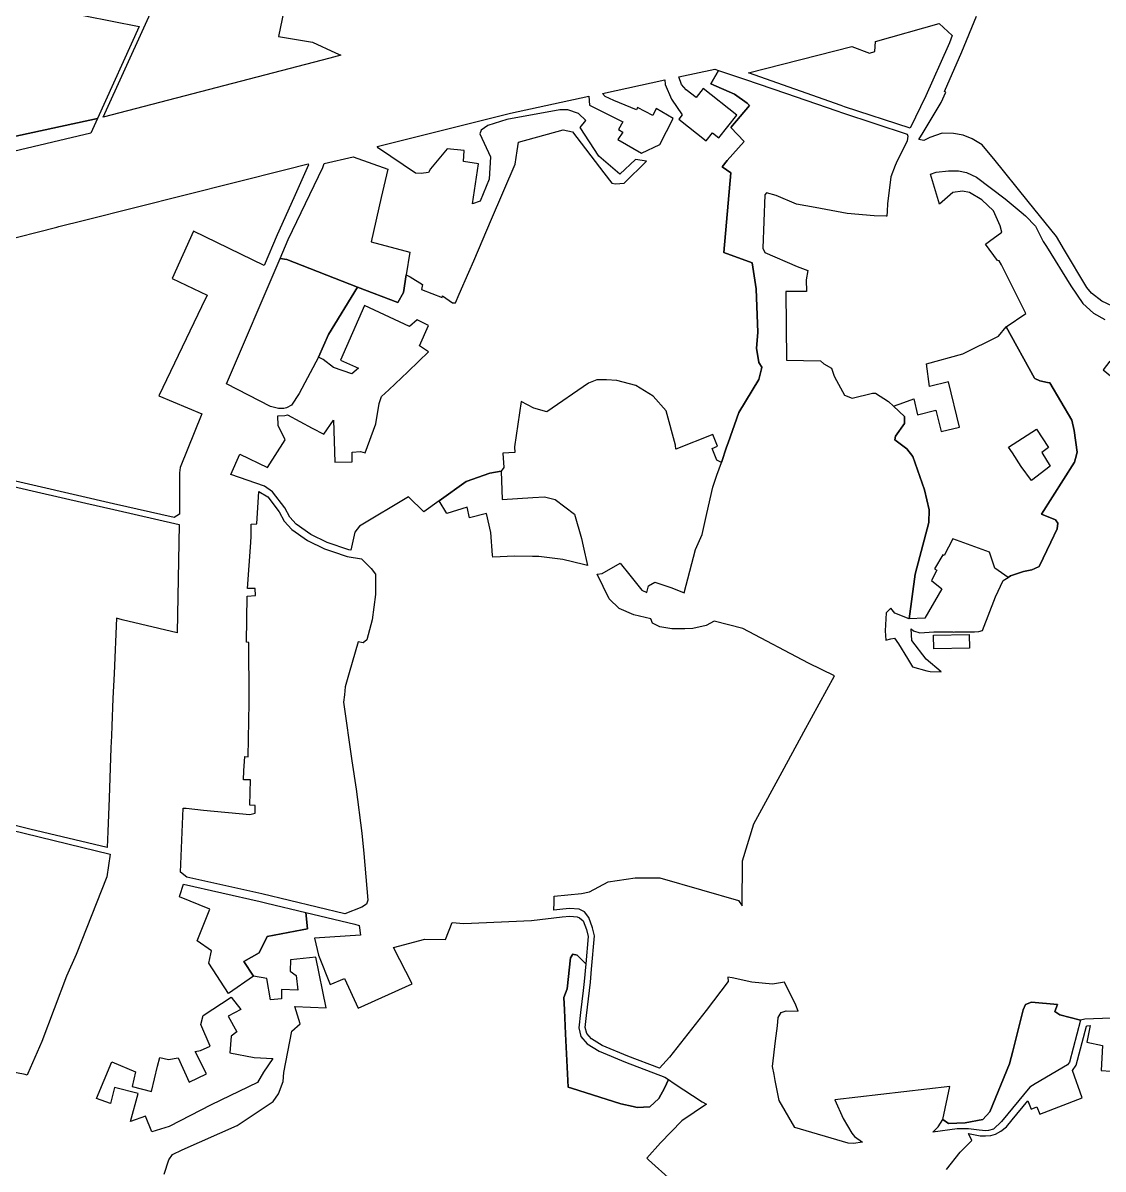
# Model space of a CAD drawing. Header units: millimetres. Extents: x 35444746 to 35449000, y 3482000 to 3488437.
# Drawn here: x 35445242 to 35445722, y 3485300 to 3485809 of the extents above; entities that cross this region are included whole.
import ezdxf

# ---------------------------------------------------------------- set-up
doc = ezdxf.new("R2010")
doc.units = ezdxf.units.MM
doc.layers.add('0203.02旱地整理', color=9, linetype='Continuous', true_color=0x808080)
doc.layers.add('0204.02水田整理', color=9, linetype='Continuous', true_color=0x808080)

msp = doc.modelspace()

# ---------------------------------------------------------------- linework, layer by layer
at = {"layer": '0203.02旱地整理', "color": 41}
for points in [[(35445549.433, 3485788.658), (35445551.003, 3485787.991), (35445547.596, 3485782.162), (35445558.211, 3485777.532), (35445563.808, 3485773.524), (35445564.793, 3485772.491), (35445556.555, 3485762.646), (35445562.424, 3485756.5), (35445554.945, 3485748.086), (35445552.706, 3485745.291), (35445556.524, 3485742.638), (35445553.438, 3485707.26), (35445565.967, 3485702.606), (35445567.792, 3485691.078), (35445568.504, 3485671.712), (35445567.922, 3485664.742), (35445568.917, 3485658.454), (35445570.296, 3485656.348), (35445570.101, 3485655.515), (35445568.992, 3485650.778), (35445560.126, 3485636.18), (35445555.349, 3485622.74), (35445554.657, 3485620.74), (35445552.323, 3485613.992), (35445550.37, 3485615), (35445548.239, 3485620.246), (35445550.666, 3485621.232), (35445548.534, 3485626.481), (35445532.172, 3485619.837), (35445532.027, 3485621.726), (35445527.802, 3485636.897), (35445522.039, 3485643.416), (35445514.394, 3485648.148), (35445505.95, 3485650.445), (35445501.372, 3485650.76), (35445497.067, 3485650.655), (35445493.303, 3485649.153), (35445474.847, 3485636.483), (35445469.161, 3485638.115), (35445463.482, 3485641.017), (35445460.533, 3485620.985), (35445460.686, 3485618.428), (35445455.339, 3485618.099), (35445455.756, 3485611.835), (35445454.614, 3485610.088), (35445449.606, 3485609.282), (35445439.065, 3485605.509), (35445427.095, 3485597.038), (35445420.196, 3485592.155), (35445413.394, 3485598.818), (35445391.688, 3485585.765), (35445389.651, 3485583.093), (35445387.801, 3485575.134), (35445386.983, 3485575.281), (35445377.312, 3485578.427), (35445370.157, 3485582.044), (35445363.656, 3485586.563), (35445360.798, 3485589.726), (35445358.548, 3485593.802), (35445353.153, 3485600.955), (35445349.493, 3485603.486), (35445334.674, 3485608.722), (35445338.597, 3485617.665), (35445350.822, 3485611.76), (35445358.684, 3485624.021), (35445355.585, 3485630.387), (35445355.513, 3485634.778), (35445358.57, 3485634.877), (35445359.724, 3485635.161), (35445370.649, 3485629.226), (35445375.886, 3485626.586), (35445380.219, 3485632.731), (35445380.714, 3485614.069), (35445388.443, 3485614.287), (35445388.41, 3485618.566), (35445392.202, 3485618.828), (35445394.252, 3485618.222), (35445399.027, 3485631.094), (35445400.373, 3485640.151), (35445401.52, 3485643.351), (35445404.751, 3485646.255), (35445413.169, 3485654.304), (35445418.03, 3485658.952), (35445422.342, 3485663.075), (35445418.294, 3485665.855), (35445422.4, 3485674.872), (35445417.376, 3485677.362), (35445413.944, 3485674.296), (35445393.956, 3485683.653), (35445383.35, 3485659.407), (35445391.232, 3485655.911), (35445388.249, 3485653.372), (35445380.247, 3485656.118), (35445375.577, 3485659.644), (35445373.545, 3485660.714), (35445377.926, 3485670.864), (35445390.802, 3485691.766), (35445408.72, 3485685.014), (35445411.221, 3485689.392), (35445412.461, 3485697.279), (35445414.164, 3485696.399), (35445419.628, 3485693.06), (35445419.18, 3485690.744), (35445428.368, 3485687.277), (35445428.594, 3485687.943), (35445432.918, 3485684.9), (35445434.39, 3485684.926), (35445436.01, 3485688.697), (35445440.22, 3485698.503), (35445442.4, 3485703.581), (35445450.316, 3485722.022), (35445460.744, 3485746.406), (35445461.638, 3485752.385), (35445462.303, 3485756.162), (35445482.047, 3485761.677), (35445486.208, 3485760.768), (35445500.217, 3485742.522), (35445503.732, 3485737.943), (35445505.293, 3485737.755), (35445509.114, 3485738.065), (35445519.16, 3485747.741), (35445514.255, 3485748.557), (35445507.326, 3485741.961), (35445497.956, 3485750.031), (35445489.67, 3485762.714), (35445492.136, 3485765.783), (35445488.983, 3485768.991), (35445484.139, 3485770.483), (35445480.628, 3485770.544), (35445457.133, 3485766.224), (35445448.666, 3485763.632), (35445445.692, 3485761.582), (35445445.102, 3485759.891), (35445449.872, 3485749.719), (35445449.309, 3485739.76), (35445445.238, 3485729.988), (35445441.831, 3485728.848), (35445444.586, 3485746.518), (35445437.88, 3485747.625), (35445438.221, 3485752.557), (35445430.627, 3485753.225), (35445423.2, 3485744.3), (35445422.336, 3485742.799), (35445419.138, 3485742.265), (35445416.582, 3485742.451), (35445400.11, 3485753.571), (35445399.501, 3485754.202), (35445458.786, 3485769.023), (35445493.506, 3485776.544), (35445493.79, 3485772.567), (35445508.613, 3485765.187), (35445506.605, 3485761.864), (35445508.565, 3485760.675), (35445506.424, 3485757.334), (35445516.808, 3485751.382), (35445525.004, 3485755.106), (35445530.984, 3485766.644), (35445523.372, 3485771.164), (35445521.931, 3485768.046), (35445515.117, 3485771.509), (35445514.604, 3485770.58), (35445504.615, 3485774.626), (35445500.797, 3485776.51), (35445499.588, 3485777.861), (35445527.222, 3485783.847), (35445527.425, 3485781.824), (35445530.198, 3485775.24), (35445534.957, 3485768.264), (35445533.444, 3485766.362), (35445545.522, 3485756.759), (35445548.388, 3485760.364), (35445551.168, 3485758.154), (35445559.167, 3485768.214), (35445544.31, 3485780.028), (35445541.08, 3485775.965), (35445536.715, 3485779.398), (35445534.566, 3485781.824), (35445533.401, 3485785.186)], [(35445549.433, 3485788.658), (35445551.003, 3485787.991), (35445547.596, 3485782.162), (35445558.211, 3485777.532), (35445563.808, 3485773.524), (35445564.793, 3485772.491), (35445556.555, 3485762.646), (35445562.424, 3485756.5), (35445554.945, 3485748.086), (35445552.706, 3485745.291), (35445556.524, 3485742.638), (35445553.438, 3485707.26), (35445565.967, 3485702.606), (35445567.792, 3485691.078), (35445568.504, 3485671.712), (35445567.922, 3485664.742), (35445568.917, 3485658.454), (35445570.296, 3485656.348), (35445570.101, 3485655.515), (35445568.992, 3485650.778), (35445560.126, 3485636.18), (35445555.349, 3485622.74), (35445554.657, 3485620.74), (35445552.323, 3485613.992), (35445550.37, 3485615), (35445548.239, 3485620.246), (35445550.666, 3485621.232), (35445548.534, 3485626.481), (35445532.172, 3485619.837), (35445532.027, 3485621.726), (35445527.802, 3485636.897), (35445522.039, 3485643.416), (35445514.394, 3485648.148), (35445505.95, 3485650.445), (35445501.372, 3485650.76), (35445497.067, 3485650.655), (35445493.303, 3485649.153), (35445474.847, 3485636.483), (35445469.161, 3485638.115), (35445463.482, 3485641.017), (35445460.533, 3485620.985), (35445460.686, 3485618.428), (35445455.339, 3485618.099), (35445455.756, 3485611.835), (35445454.614, 3485610.088), (35445449.606, 3485609.282), (35445439.065, 3485605.509), (35445427.095, 3485597.038), (35445420.196, 3485592.155), (35445413.394, 3485598.818), (35445391.688, 3485585.765), (35445389.651, 3485583.093), (35445387.801, 3485575.134), (35445386.983, 3485575.281), (35445377.312, 3485578.427), (35445370.157, 3485582.044), (35445363.656, 3485586.563), (35445360.798, 3485589.726), (35445358.548, 3485593.802), (35445353.153, 3485600.955), (35445349.493, 3485603.486), (35445334.674, 3485608.722), (35445338.597, 3485617.665), (35445350.822, 3485611.76), (35445358.684, 3485624.021), (35445355.585, 3485630.387), (35445355.513, 3485634.778), (35445358.57, 3485634.877), (35445359.724, 3485635.161), (35445370.649, 3485629.226), (35445375.886, 3485626.586), (35445380.219, 3485632.731), (35445380.714, 3485614.069), (35445388.443, 3485614.287), (35445388.41, 3485618.566), (35445392.202, 3485618.828), (35445394.252, 3485618.222), (35445399.027, 3485631.094), (35445400.373, 3485640.151), (35445401.52, 3485643.351), (35445404.751, 3485646.255), (35445413.169, 3485654.304), (35445418.03, 3485658.952), (35445422.342, 3485663.075), (35445418.294, 3485665.855), (35445422.4, 3485674.872), (35445417.376, 3485677.362), (35445413.944, 3485674.296), (35445393.956, 3485683.653), (35445383.35, 3485659.407), (35445391.232, 3485655.911), (35445388.249, 3485653.372), (35445380.247, 3485656.118), (35445375.577, 3485659.644), (35445373.545, 3485660.714), (35445377.926, 3485670.864), (35445390.802, 3485691.766), (35445408.72, 3485685.014), (35445411.221, 3485689.392), (35445412.461, 3485697.279), (35445414.164, 3485696.399), (35445419.628, 3485693.06), (35445419.18, 3485690.744), (35445428.368, 3485687.277), (35445428.594, 3485687.943), (35445432.918, 3485684.9), (35445434.39, 3485684.926), (35445436.01, 3485688.697), (35445440.22, 3485698.503), (35445442.4, 3485703.581), (35445450.316, 3485722.022), (35445460.744, 3485746.406), (35445461.638, 3485752.385), (35445462.303, 3485756.162), (35445482.047, 3485761.677), (35445486.208, 3485760.768), (35445500.217, 3485742.522), (35445503.732, 3485737.943), (35445505.293, 3485737.755), (35445509.114, 3485738.065), (35445519.16, 3485747.741), (35445514.255, 3485748.557), (35445507.326, 3485741.961), (35445497.956, 3485750.031), (35445489.67, 3485762.714), (35445492.136, 3485765.783), (35445488.983, 3485768.991), (35445484.139, 3485770.483), (35445480.628, 3485770.544), (35445457.133, 3485766.224), (35445448.666, 3485763.632), (35445445.692, 3485761.582), (35445445.102, 3485759.891), (35445449.872, 3485749.719), (35445449.309, 3485739.76), (35445445.238, 3485729.988), (35445441.831, 3485728.848), (35445444.586, 3485746.518), (35445437.88, 3485747.625), (35445438.221, 3485752.557), (35445430.627, 3485753.225), (35445423.2, 3485744.3), (35445422.336, 3485742.799), (35445419.138, 3485742.265), (35445416.582, 3485742.451), (35445400.11, 3485753.571), (35445399.501, 3485754.202), (35445458.786, 3485769.023), (35445493.506, 3485776.544), (35445493.79, 3485772.567), (35445508.613, 3485765.187), (35445506.605, 3485761.864), (35445508.565, 3485760.675), (35445506.424, 3485757.334), (35445516.808, 3485751.382), (35445525.004, 3485755.106), (35445530.984, 3485766.644), (35445523.372, 3485771.164), (35445521.931, 3485768.046), (35445515.117, 3485771.509), (35445514.604, 3485770.58), (35445504.615, 3485774.626), (35445500.797, 3485776.51), (35445499.588, 3485777.861), (35445527.222, 3485783.847), (35445527.425, 3485781.824), (35445530.198, 3485775.24), (35445534.957, 3485768.264), (35445533.444, 3485766.362), (35445545.522, 3485756.759), (35445548.388, 3485760.364), (35445551.168, 3485758.154), (35445559.167, 3485768.214), (35445544.31, 3485780.028), (35445541.08, 3485775.965), (35445536.715, 3485779.398), (35445534.566, 3485781.824), (35445533.401, 3485785.186)], [(35445376.068, 3485746.664), (35445388.926, 3485749.628), (35445404.323, 3485744.243), (35445401.403, 3485731.57), (35445396.895, 3485712.008), (35445414.037, 3485707.311), (35445412.461, 3485697.279), (35445411.221, 3485689.392), (35445408.72, 3485685.014), (35445390.802, 3485691.766), (35445359.447, 3485704.141), (35445356.545, 3485704.615), (35445360.118, 3485712.954), (35445375.474, 3485745.015)], [(35445376.068, 3485746.664), (35445388.926, 3485749.628), (35445404.323, 3485744.243), (35445401.403, 3485731.57), (35445396.895, 3485712.008), (35445414.037, 3485707.311), (35445412.461, 3485697.279), (35445411.221, 3485689.392), (35445408.72, 3485685.014), (35445390.802, 3485691.766), (35445359.447, 3485704.141), (35445356.545, 3485704.615), (35445360.118, 3485712.954), (35445375.474, 3485745.015)], [(35445356.545, 3485704.615), (35445359.447, 3485704.141), (35445390.802, 3485691.766), (35445377.926, 3485670.864), (35445373.545, 3485660.714), (35445364.886, 3485644.618), (35445361.55, 3485639.371), (35445359.374, 3485638.192), (35445358.114, 3485637.947), (35445355.765, 3485638.009), (35445352.179, 3485638.812), (35445332.716, 3485648.968)], [(35445356.545, 3485704.615), (35445359.447, 3485704.141), (35445390.802, 3485691.766), (35445377.926, 3485670.864), (35445373.545, 3485660.714), (35445364.886, 3485644.618), (35445361.55, 3485639.371), (35445359.374, 3485638.192), (35445358.114, 3485637.947), (35445355.765, 3485638.009), (35445352.179, 3485638.812), (35445332.716, 3485648.968)], [(35445678.676, 3485674.285), (35445691.348, 3485651.476), (35445691.443, 3485651.305), (35445693.673, 3485650.258), (35445697.007, 3485649.512), (35445698.145, 3485649.31), (35445707.837, 3485632.829), (35445708.957, 3485628.177), (35445710.238, 3485618.649), (35445709.525, 3485615.734), (35445709.119, 3485614.074), (35445694.465, 3485591.087), (35445700.596, 3485588.59), (35445701.729, 3485587.015), (35445701.442, 3485584.492), (35445698.608, 3485578.671), (35445693.337, 3485567.845), (35445691.476, 3485566.965), (35445690.128, 3485566.327), (35445686.363, 3485565.644), (35445680.644, 3485563.716), (35445679.556, 3485563.012), (35445673.753, 3485567.052), (35445671.301, 3485574.23), (35445655.01, 3485580.164), (35445651.203, 3485572.731), (35445650.618, 3485573.075), (35445646.958, 3485566.814), (35445647.892, 3485566.268), (35445645.528, 3485561.651), (35445650.226, 3485557.971), (35445642.709, 3485544.836), (35445635.651, 3485544.656), (35445638.361, 3485564.38), (35445644.39, 3485587.291), (35445644.578, 3485593.012), (35445642.554, 3485601.824), (35445637.259, 3485616.694), (35445634.58, 3485620.008), (35445629.36, 3485624.018), (35445629.653, 3485625.689), (35445633.609, 3485631.233), (35445633.636, 3485634.44), (35445628.734, 3485639.032), (35445633.348, 3485640.675), (35445637.81, 3485642.265), (35445639.393, 3485635.194), (35445647.531, 3485637.231), (35445649.85, 3485627.716), (35445657.96, 3485629.693), (35445653.076, 3485649.728), (35445644.678, 3485647.681), (35445643.428, 3485657.862), (35445659.463, 3485662.273), (35445675.282, 3485670.117)], [(35445678.676, 3485674.285), (35445691.348, 3485651.476), (35445691.443, 3485651.305), (35445693.673, 3485650.258), (35445697.007, 3485649.512), (35445698.145, 3485649.31), (35445707.837, 3485632.829), (35445708.957, 3485628.177), (35445710.238, 3485618.649), (35445709.525, 3485615.734), (35445709.119, 3485614.074), (35445694.465, 3485591.087), (35445700.596, 3485588.59), (35445701.729, 3485587.015), (35445701.442, 3485584.492), (35445698.608, 3485578.671), (35445693.337, 3485567.845), (35445691.476, 3485566.965), (35445690.128, 3485566.327), (35445686.363, 3485565.644), (35445680.644, 3485563.716), (35445679.556, 3485563.012), (35445673.753, 3485567.052), (35445671.301, 3485574.23), (35445655.01, 3485580.164), (35445651.203, 3485572.731), (35445650.618, 3485573.075), (35445646.958, 3485566.814), (35445647.892, 3485566.268), (35445645.528, 3485561.651), (35445650.226, 3485557.971), (35445642.709, 3485544.836), (35445635.651, 3485544.656), (35445638.361, 3485564.38), (35445644.39, 3485587.291), (35445644.578, 3485593.012), (35445642.554, 3485601.824), (35445637.259, 3485616.694), (35445634.58, 3485620.008), (35445629.36, 3485624.018), (35445629.653, 3485625.689), (35445633.609, 3485631.233), (35445633.636, 3485634.44), (35445628.734, 3485639.032), (35445633.348, 3485640.675), (35445637.81, 3485642.265), (35445639.393, 3485635.194), (35445647.531, 3485637.231), (35445649.85, 3485627.716), (35445657.96, 3485629.693), (35445653.076, 3485649.728), (35445644.678, 3485647.681), (35445643.428, 3485657.862), (35445659.463, 3485662.273), (35445675.282, 3485670.117)], [(35445698.209, 3485612.325), (35445689.968, 3485605.989), (35445685.41, 3485612.24), (35445681.588, 3485618.213), (35445679.74, 3485620.852), (35445692.18, 3485628.847), (35445697.58, 3485620.614), (35445694.602, 3485618.502)], [(35445698.209, 3485612.325), (35445689.968, 3485605.989), (35445685.41, 3485612.24), (35445681.588, 3485618.213), (35445679.74, 3485620.852), (35445692.18, 3485628.847), (35445697.58, 3485620.614), (35445694.602, 3485618.502)], [(35445454.614, 3485610.088), (35445455.061, 3485597.522), (35445468.628, 3485598.507), (35445473.838, 3485598.736), (35445478.538, 3485597.533), (35445487.146, 3485591.044), (35445490.214, 3485580.322), (35445491.014, 3485576.803), (35445492.938, 3485568.334), (35445491.202, 3485568.647), (35445481.903, 3485570.858), (35445471.344, 3485572.262), (35445468.573, 3485572.287), (35445460.437, 3485572.361), (35445450.871, 3485572.04), (35445450.758, 3485572.883), (35445449.936, 3485582.954), (35445448.048, 3485591.418), (35445440.59, 3485589.456), (35445439.561, 3485594.104), (35445430.531, 3485591.369), (35445427.095, 3485597.038), (35445439.065, 3485605.509), (35445449.606, 3485609.282)], [(35445454.614, 3485610.088), (35445455.061, 3485597.522), (35445468.628, 3485598.507), (35445473.838, 3485598.736), (35445478.538, 3485597.533), (35445487.146, 3485591.044), (35445490.214, 3485580.322), (35445491.014, 3485576.803), (35445492.938, 3485568.334), (35445491.202, 3485568.647), (35445481.903, 3485570.858), (35445471.344, 3485572.262), (35445468.573, 3485572.287), (35445460.437, 3485572.361), (35445450.871, 3485572.04), (35445450.758, 3485572.883), (35445449.936, 3485582.954), (35445448.048, 3485591.418), (35445440.59, 3485589.456), (35445439.561, 3485594.104), (35445430.531, 3485591.369), (35445427.095, 3485597.038), (35445439.065, 3485605.509), (35445449.606, 3485609.282)], [(35445346.98, 3485601.151), (35445351.022, 3485598.734), (35445355.992, 3485592.144), (35445358.308, 3485587.95), (35445361.636, 3485584.267), (35445368.597, 3485579.428), (35445376.15, 3485575.61), (35445379.671, 3485574.464), (35445386.24, 3485572.327), (35445392.582, 3485571.186), (35445396.933, 3485566.946), (35445398.869, 3485564.398), (35445398.776, 3485555.403), (35445397.398, 3485544.171), (35445394.922, 3485535.199), (35445393.366, 3485533.949), (35445391.127, 3485534.392), (35445387.149, 3485520.683), (35445385.311, 3485514.35), (35445384.994, 3485510.84), (35445384.681, 3485507.61), (35445388.374, 3485481.566), (35445390.17, 3485468.905), (35445392.773, 3485449.481), (35445393.57, 3485440.462), (35445395.409, 3485419.654), (35445394.831, 3485417.974), (35445392.713, 3485416.591), (35445385.203, 3485413.633), (35445348.37, 3485422.458), (35445315.14, 3485429.981), (35445312.308, 3485432.148), (35445313.398, 3485460.602), (35445314.721, 3485460.471), (35445322.402, 3485459.711), (35445342.967, 3485457.678), (35445345.431, 3485458.289), (35445345.41, 3485461.766), (35445343.052, 3485461.837), (35445343.297, 3485473.068), (35445340.236, 3485473.164), (35445340.448, 3485477.045), (35445340.799, 3485483.482), (35445342.32, 3485483.399), (35445342.813, 3485507.231), (35445342.77, 3485509.069), (35445342.65, 3485534.159), (35445341.616, 3485534.165), (35445341.904, 3485554.672), (35445345.526, 3485555.022), (35445345.436, 3485558.064), (35445342.03, 3485558.033), (35445343.468, 3485578.502), (35445343.57, 3485581.227), (35445343.625, 3485586.597), (35445346.186, 3485586.702)], [(35445346.98, 3485601.151), (35445351.022, 3485598.734), (35445355.992, 3485592.144), (35445358.308, 3485587.95), (35445361.636, 3485584.267), (35445368.597, 3485579.428), (35445376.15, 3485575.61), (35445379.671, 3485574.464), (35445386.24, 3485572.327), (35445392.582, 3485571.186), (35445396.933, 3485566.946), (35445398.869, 3485564.398), (35445398.776, 3485555.403), (35445397.398, 3485544.171), (35445394.922, 3485535.199), (35445393.366, 3485533.949), (35445391.127, 3485534.392), (35445387.149, 3485520.683), (35445385.311, 3485514.35), (35445384.994, 3485510.84), (35445384.681, 3485507.61), (35445388.374, 3485481.566), (35445390.17, 3485468.905), (35445392.773, 3485449.481), (35445393.57, 3485440.462), (35445395.409, 3485419.654), (35445394.831, 3485417.974), (35445392.713, 3485416.591), (35445385.203, 3485413.633), (35445348.37, 3485422.458), (35445315.14, 3485429.981), (35445312.308, 3485432.148), (35445313.398, 3485460.602), (35445314.721, 3485460.471), (35445322.402, 3485459.711), (35445342.967, 3485457.678), (35445345.431, 3485458.289), (35445345.41, 3485461.766), (35445343.052, 3485461.837), (35445343.297, 3485473.068), (35445340.236, 3485473.164), (35445340.448, 3485477.045), (35445340.799, 3485483.482), (35445342.32, 3485483.399), (35445342.813, 3485507.231), (35445342.77, 3485509.069), (35445342.65, 3485534.159), (35445341.616, 3485534.165), (35445341.904, 3485554.672), (35445345.526, 3485555.022), (35445345.436, 3485558.064), (35445342.03, 3485558.033), (35445343.468, 3485578.502), (35445343.57, 3485581.227), (35445343.625, 3485586.597), (35445346.186, 3485586.702)], [(35445311.773, 3485421.175), (35445311.91, 3485421.772), (35445313.665, 3485426.831), (35445347.599, 3485419.148), (35445350.567, 3485418.437), (35445367.841, 3485414.299), (35445368.568, 3485406.922), (35445366.321, 3485406.527), (35445350.804, 3485403.527), (35445347.21, 3485396.34), (35445340.308, 3485392.54), (35445344.694, 3485385.976), (35445333.6, 3485378.313), (35445324.909, 3485391.738), (35445325.721, 3485395.903), (35445325.966, 3485397.159), (35445319.603, 3485401.618), (35445325.271, 3485415.775)], [(35445311.773, 3485421.175), (35445311.91, 3485421.772), (35445313.665, 3485426.831), (35445347.599, 3485419.148), (35445350.567, 3485418.437), (35445367.841, 3485414.299), (35445368.568, 3485406.922), (35445366.321, 3485406.527), (35445350.804, 3485403.527), (35445347.21, 3485396.34), (35445340.308, 3485392.54), (35445344.694, 3485385.976), (35445333.6, 3485378.313), (35445324.909, 3485391.738), (35445325.721, 3485395.903), (35445325.966, 3485397.159), (35445319.603, 3485401.618), (35445325.271, 3485415.775)], [(35445492.125, 3485391.488), (35445491.466, 3485383.584), (35445490.991, 3485379.62), (35445489.829, 3485369.909), (35445489.004, 3485363.01), (35445489.974, 3485359.165), (35445492.77, 3485355.945), (35445498.064, 3485352.619), (35445509.763, 3485347.807), (35445527.199, 3485341.204), (35445528.79, 3485340.106), (35445527.148, 3485336.248), (35445524.595, 3485331.659), (35445520.631, 3485328.028), (35445514.902, 3485327.652), (35445513.157, 3485328.035), (35445507.654, 3485329.243), (35445485.808, 3485336.176), (35445484.336, 3485336.643), (35445483.173, 3485360.329), (35445482.651, 3485370.97), (35445482.381, 3485376.462), (35445483.825, 3485380.297), (35445485.426, 3485394.087), (35445486.346, 3485395.724), (35445488.292, 3485395.283)], [(35445492.125, 3485391.488), (35445491.466, 3485383.584), (35445490.991, 3485379.62), (35445489.829, 3485369.909), (35445489.004, 3485363.01), (35445489.974, 3485359.165), (35445492.77, 3485355.945), (35445498.064, 3485352.619), (35445509.763, 3485347.807), (35445527.199, 3485341.204), (35445528.79, 3485340.106), (35445527.148, 3485336.248), (35445524.595, 3485331.659), (35445520.631, 3485328.028), (35445514.902, 3485327.652), (35445513.157, 3485328.035), (35445507.654, 3485329.243), (35445485.808, 3485336.176), (35445484.336, 3485336.643), (35445483.173, 3485360.329), (35445482.651, 3485370.97), (35445482.381, 3485376.462), (35445483.825, 3485380.297), (35445485.426, 3485394.087), (35445486.346, 3485395.724), (35445488.292, 3485395.283)], [(35445353.288, 3485349.463), (35445349.059, 3485343.302), (35445346.493, 3485338.813), (35445325.83, 3485328.785), (35445307.226, 3485319.167), (35445299.532, 3485316.903), (35445296.724, 3485323.857), (35445290.015, 3485321.399), (35445293.421, 3485333.845), (35445282.948, 3485336.513), (35445281.129, 3485329.467), (35445274.955, 3485331.645), (35445281.832, 3485347.892), (35445292.358, 3485343.458), (35445290.776, 3485336.914), (35445299.411, 3485334.825), (35445302.105, 3485345.965), (35445303.045, 3485349.855), (35445306.965, 3485348.907), (35445311.225, 3485349.727), (35445316.178, 3485338.874), (35445323.785, 3485342.629), (35445318.726, 3485352.509), (35445321.09, 3485352.994), (35445325.478, 3485354.954), (35445321.22, 3485364.475), (35445322.264, 3485368.506), (35445334.726, 3485376.574), (35445339.005, 3485371.165), (35445333.485, 3485368.195), (35445337.206, 3485361.279), (35445334.745, 3485359.354), (35445334.222, 3485351.976), (35445344.95, 3485349.82)], [(35445353.288, 3485349.463), (35445349.059, 3485343.302), (35445346.493, 3485338.813), (35445325.83, 3485328.785), (35445307.226, 3485319.167), (35445299.532, 3485316.903), (35445296.724, 3485323.857), (35445290.015, 3485321.399), (35445293.421, 3485333.845), (35445282.948, 3485336.513), (35445281.129, 3485329.467), (35445274.955, 3485331.645), (35445281.832, 3485347.892), (35445292.358, 3485343.458), (35445290.776, 3485336.914), (35445299.411, 3485334.825), (35445302.105, 3485345.965), (35445303.045, 3485349.855), (35445306.965, 3485348.907), (35445311.225, 3485349.727), (35445316.178, 3485338.874), (35445323.785, 3485342.629), (35445318.726, 3485352.509), (35445321.09, 3485352.994), (35445325.478, 3485354.954), (35445321.22, 3485364.475), (35445322.264, 3485368.506), (35445334.726, 3485376.574), (35445339.005, 3485371.165), (35445333.485, 3485368.195), (35445337.206, 3485361.279), (35445334.745, 3485359.354), (35445334.222, 3485351.976), (35445344.95, 3485349.82)], [(35445711.721, 3485366.365), (35445706.825, 3485347.855), (35445705.895, 3485346.581), (35445691.608, 3485338.231), (35445689.284, 3485336.723), (35445676.615, 3485321.402), (35445673.138, 3485318.11), (35445670.908, 3485317.432), (35445669.662, 3485317.323), (35445666.798, 3485317.542), (35445662.081, 3485318.185), (35445656.97, 3485318.228), (35445646.22, 3485316.707), (35445648.612, 3485319.044), (35445650.601, 3485322.312), (35445653.118, 3485320.502), (35445660.562, 3485320.864), (35445668.357, 3485322.387), (35445671.501, 3485325.756), (35445680.249, 3485347.108), (35445681.647, 3485352.712), (35445686.209, 3485371.001), (35445687.258, 3485373.32), (35445690.051, 3485374.482), (35445701.448, 3485373.448), (35445700.282, 3485370.318), (35445702.49, 3485368.813)], [(35445711.721, 3485366.365), (35445706.825, 3485347.855), (35445705.895, 3485346.581), (35445691.608, 3485338.231), (35445689.284, 3485336.723), (35445676.615, 3485321.402), (35445673.138, 3485318.11), (35445670.908, 3485317.432), (35445669.662, 3485317.323), (35445666.798, 3485317.542), (35445662.081, 3485318.185), (35445656.97, 3485318.228), (35445646.22, 3485316.707), (35445648.612, 3485319.044), (35445650.601, 3485322.312), (35445653.118, 3485320.502), (35445660.562, 3485320.864), (35445668.357, 3485322.387), (35445671.501, 3485325.756), (35445680.249, 3485347.108), (35445681.647, 3485352.712), (35445686.209, 3485371.001), (35445687.258, 3485373.32), (35445690.051, 3485374.482), (35445701.448, 3485373.448), (35445700.282, 3485370.318), (35445702.49, 3485368.813)]]:
    msp.add_lwpolyline(points, close=True, dxfattribs=at)
for points in [[(35445304.994, 3485298.029), (35445307.089, 3485304.501), (35445308.774, 3485306.835), (35445312.946, 3485308.862), (35445337.414, 3485319.644), (35445353.438, 3485330.26), (35445355.832, 3485333.669), (35445357.821, 3485339.219), (35445358.165, 3485343.13), (35445361.631, 3485361.552), (35445365.414, 3485364.846), (35445362.979, 3485372.503), (35445376.883, 3485371.919), (35445372.274891, 3485394.392302), (35445361.035, 3485393.248), (35445360.979, 3485388.213), (35445363.554, 3485386.255), (35445364.308, 3485379.714), (35445357.027, 3485380.013), (35445357.021, 3485375.89), (35445352.282, 3485375.455), (35445350.628, 3485384.857), (35445344.694, 3485385.976), (35445340.308, 3485392.54), (35445347.21, 3485396.34), (35445350.804, 3485403.527), (35445366.321, 3485406.527), (35445368.568, 3485406.922), (35445367.841, 3485414.299), (35445389.604, 3485409.085), (35445391.517, 3485408.495), (35445392.085, 3485404.177), (35445371.673, 3485402.77), (35445373.46314, 3485395.221815), (35445378.667, 3485382.265), (35445385, 3485384.983), (35445391.048, 3485371.744), (35445415.016, 3485382.537), (35445406.802, 3485398.736), (35445420.679, 3485402.321), (35445429.881, 3485402.289), (35445432.809, 3485409.78), (35445437.949, 3485409.359), (35445467.99, 3485410.731), (35445481.705, 3485412.256), (35445485.031, 3485412.626), (35445488.268, 3485412.374), (35445489.363, 3485411.842), (35445491.028, 3485410.569), (35445492.463, 3485406.689), (35445493.139, 3485403.643), (35445492.125, 3485391.488), (35445488.292, 3485395.283), (35445486.346, 3485395.724), (35445485.426, 3485394.087), (35445483.825, 3485380.297), (35445482.381, 3485376.462), (35445482.651, 3485370.97), (35445483.173, 3485360.329), (35445484.336, 3485336.643), (35445485.808, 3485336.176), (35445507.654, 3485329.243), (35445513.157, 3485328.035), (35445514.902, 3485327.652), (35445520.631, 3485328.028), (35445524.595, 3485331.659), (35445527.148, 3485336.248), (35445528.79, 3485340.106), (35445531.384, 3485338.318), (35445543.763, 3485330.218), (35445545.719, 3485329.126), (35445534.83, 3485321.795), (35445525.347, 3485312.048), (35445519.22, 3485305.222), (35445520.048, 3485304.479), (35445530.259, 3485295.312)], [(35445304.994, 3485298.029), (35445307.089, 3485304.501), (35445308.774, 3485306.835), (35445312.946, 3485308.862), (35445337.414, 3485319.644), (35445353.438, 3485330.26), (35445355.832, 3485333.669), (35445357.821, 3485339.219), (35445358.165, 3485343.13), (35445361.631, 3485361.552), (35445365.414, 3485364.846), (35445362.979, 3485372.503), (35445376.883, 3485371.919), (35445372.274891, 3485394.392302), (35445361.035, 3485393.248), (35445360.979, 3485388.213), (35445363.554, 3485386.255), (35445364.308, 3485379.714), (35445357.027, 3485380.013), (35445357.021, 3485375.89), (35445352.282, 3485375.455), (35445350.628, 3485384.857), (35445344.694, 3485385.976), (35445340.308, 3485392.54), (35445347.21, 3485396.34), (35445350.804, 3485403.527), (35445366.321, 3485406.527), (35445368.568, 3485406.922), (35445367.841, 3485414.299), (35445389.604, 3485409.085), (35445391.517, 3485408.495), (35445392.085, 3485404.177), (35445371.673, 3485402.77), (35445373.46314, 3485395.221815), (35445378.667, 3485382.265), (35445385, 3485384.983), (35445391.048, 3485371.744), (35445415.016, 3485382.537), (35445406.802, 3485398.736), (35445420.679, 3485402.321), (35445429.881, 3485402.289), (35445432.809, 3485409.78), (35445437.949, 3485409.359), (35445467.99, 3485410.731), (35445481.705, 3485412.256), (35445485.031, 3485412.626), (35445488.268, 3485412.374), (35445489.363, 3485411.842), (35445491.028, 3485410.569), (35445492.463, 3485406.689), (35445493.139, 3485403.643), (35445492.125, 3485391.488), (35445488.292, 3485395.283), (35445486.346, 3485395.724), (35445485.426, 3485394.087), (35445483.825, 3485380.297), (35445482.381, 3485376.462), (35445482.651, 3485370.97), (35445483.173, 3485360.329), (35445484.336, 3485336.643), (35445485.808, 3485336.176), (35445507.654, 3485329.243), (35445513.157, 3485328.035), (35445514.902, 3485327.652), (35445520.631, 3485328.028), (35445524.595, 3485331.659), (35445527.148, 3485336.248), (35445528.79, 3485340.106), (35445531.384, 3485338.318), (35445543.763, 3485330.218), (35445545.719, 3485329.126), (35445534.83, 3485321.795), (35445525.347, 3485312.048), (35445519.22, 3485305.222), (35445520.048, 3485304.479), (35445530.259, 3485295.312)], [(35445652.198, 3485300.192), (35445658.362, 3485307.853), (35445663.449, 3485313.025), (35445662.127, 3485315.786), (35445661.998, 3485316.093), (35445667.162, 3485315.102), (35445669.547, 3485315.014), (35445671.9, 3485315.247), (35445673.936, 3485315.845), (35445676.434, 3485317.198), (35445678.949, 3485319.154), (35445681.454, 3485322.183), (35445688.387, 3485330.568), (35445689.758, 3485326.885), (35445692.403, 3485327.916), (35445693.683, 3485324.635), (35445712.512, 3485331.98), (35445708.107, 3485344.132), (35445709.793, 3485346.44), (35445714.384, 3485363.793), (35445714.702, 3485363.981), (35445715.996, 3485364.018), (35445714.53, 3485356.614), (35445721.519, 3485355.164), (35445720.963, 3485344.032), (35445725.244, 3485343.818)], [(35445652.198, 3485300.192), (35445658.362, 3485307.853), (35445663.449, 3485313.025), (35445662.127, 3485315.786), (35445661.998, 3485316.093), (35445667.162, 3485315.102), (35445669.547, 3485315.014), (35445671.9, 3485315.247), (35445673.936, 3485315.845), (35445676.434, 3485317.198), (35445678.949, 3485319.154), (35445681.454, 3485322.183), (35445688.387, 3485330.568), (35445689.758, 3485326.885), (35445692.403, 3485327.916), (35445693.683, 3485324.635), (35445712.512, 3485331.98), (35445708.107, 3485344.132), (35445709.793, 3485346.44), (35445714.384, 3485363.793), (35445714.702, 3485363.981), (35445715.996, 3485364.018), (35445714.53, 3485356.614), (35445721.519, 3485355.164), (35445720.963, 3485344.032), (35445725.244, 3485343.818)]]:
    msp.add_lwpolyline(points, dxfattribs=at)
at = {"layer": '0204.02水田整理', "color": 51}
for points in [[(35445356.565, 3485855.776), (35445342.812, 3485824.658), (35445358.817, 3485818.008), (35445355.816, 3485803.122), (35445370.817, 3485800.592), (35445381.002, 3485795.904), (35445383.424, 3485794.789), (35445378.518, 3485793.509), (35445277.886, 3485767.356), (35445324.596, 3485869.822), (35445325.328, 3485869.5), (35445342.262, 3485862.04), (35445352.508, 3485857.552)], [(35445275.418, 3485766.764), (35445196.021, 3485749.48), (35445143.524, 3485736.078), (35445157.383, 3485759.836), (35445160.487, 3485765.34), (35445160.797, 3485765.89), (35445191.112, 3485819.646), (35445195.235, 3485826.713), (35445220.904, 3485821.81), (35445245.684, 3485817.077), (35445248.428, 3485816.553), (35445269.919, 3485812.283), (35445293.989, 3485807.501)], [(35445649.063, 3485808.885), (35445654.773, 3485803.533), (35445653.569, 3485800.316), (35445653.057, 3485798.948), (35445643.017, 3485776.831), (35445636.07, 3485762.459), (35445607.004, 3485771.915), (35445605.549, 3485772.43), (35445564.397, 3485787.005), (35445610.177, 3485798.704), (35445618.019, 3485795.704), (35445620.402, 3485796.385), (35445620.687, 3485800.858)], [(35445275.418, 3485766.764), (35445272.403, 3485760.15), (35445204.22, 3485744.02), (35445201.168, 3485741.489), (35445138.439, 3485727.36), (35445143.524, 3485736.078), (35445196.021, 3485749.48)], [(35445646.609, 3485531.344), (35445646.488, 3485537.3), (35445662.37, 3485537.607), (35445662.482, 3485531.628)], [(35445281.028, 3485440.064), (35445279.608, 3485430.117), (35445265.929, 3485395.631), (35445261.673, 3485385.946), (35445250.661, 3485356.972), (35445244.445, 3485342.698), (35445244.18, 3485342.09), (35445243.352, 3485342.255), (35445228.594, 3485345.19), (35445186.463, 3485353.57), (35445146.282, 3485361.562), (35445133.014, 3485364.201), (35445102.62, 3485369.814), (35445106.586, 3485421.078), (35445111.203, 3485480.746), (35445111.267, 3485481.578)]]:
    msp.add_lwpolyline(points, close=True, dxfattribs=at)
for points in [[(35445735.671, 3485678.738), (35445721.188, 3485685.65), (35445716.565, 3485689.168), (35445714.605, 3485691.694), (35445704.611, 3485708.313), (35445701.029, 3485714.27), (35445688.505, 3485729.885), (35445673.304, 3485748.836), (35445672.409, 3485749.896), (35445668.116, 3485754.979), (35445663.628, 3485757.669), (35445659.701, 3485759.237), (35445655.351, 3485760.108), (35445650.299, 3485760.144), (35445644.824, 3485758.223), (35445642.156, 3485756.982), (35445639.915, 3485757.36), (35445641.857, 3485760.426), (35445649.822, 3485773.818), (35445651.901, 3485778.433), (35445651.345, 3485778.637), (35445659.056, 3485796.368), (35445665.554, 3485812.094)], [(35445725.384, 3485367.385), (35445713.585, 3485366.928), (35445711.721, 3485366.365), (35445702.49, 3485368.813), (35445700.282, 3485370.318), (35445701.448, 3485373.448), (35445690.051, 3485374.482), (35445687.258, 3485373.32), (35445686.209, 3485371.001), (35445681.647, 3485352.712), (35445680.249, 3485347.108), (35445671.501, 3485325.756), (35445668.357, 3485322.387), (35445660.562, 3485320.864), (35445653.118, 3485320.502), (35445650.601, 3485322.312), (35445653.672, 3485337.038), (35445602.618, 3485331.088), (35445606.426, 3485322.716), (35445610.224, 3485316.217), (35445611.438, 3485314.809), (35445614.934, 3485312.298), (35445610.937, 3485311.736), (35445608.613, 3485311.875), (35445584.926, 3485318.834), (35445578.052, 3485330.76), (35445576.203, 3485339.686), (35445575.728, 3485342.295), (35445575.069, 3485345.925), (35445576.406, 3485357.274), (35445577.183, 3485363.864), (35445577.477, 3485367.679), (35445578.859, 3485369.781), (35445581.127, 3485370.612), (35445586.395, 3485370.486), (35445585.312, 3485373.07), (35445580.32, 3485383.253), (35445575.061, 3485382.42), (35445565.791, 3485383.368), (35445557.059, 3485385.156), (35445555.13, 3485385.551), (35445555.289, 3485383.625), (35445545.595, 3485370.713), (35445529.349, 3485350.014), (35445524.938, 3485345.082), (35445510.801, 3485350.436), (35445499.363, 3485355.141), (35445494.629, 3485358.115), (35445492.549, 3485360.51), (35445491.872, 3485363.193), (35445492.515, 3485368.565), (35445494.278, 3485383.299), (35445494.758, 3485389.055), (35445495.992, 3485403.837), (35445495.18, 3485407.489), (35445493.533, 3485411.944), (35445491.544, 3485414.56), (35445489.174, 3485415.711), (35445484.975, 3485416.039), (35445481.89, 3485415.696), (35445478.013, 3485415.265), (35445478.048, 3485418.637), (35445478.079014, 3485421.553261), (35445490.298783, 3485422.62353), (35445493.820541, 3485423.473333), (35445502.116007, 3485427.797325), (35445514.081267, 3485429.632349), (35445524.976163, 3485429.544012), (35445543.441584, 3485424.266522), (35445559.927829, 3485419.554688), (35445561.491914, 3485417.257215), (35445561.656846, 3485437.11663), (35445566.719117, 3485453.596333), (35445580.156652, 3485478.268675), (35445588.943895, 3485494.402725), (35445602.489971, 3485519.274356), (35445591.07261, 3485524.859519), (35445561.811656, 3485540.284356), (35445549.183881, 3485543.625252), (35445545.511774, 3485541.689917), (35445539.735241, 3485540.334763), (35445536.077143, 3485540.085363), (35445530.312289, 3485540.135207), (35445524.976262, 3485541.024491), (35445521.75633, 3485542.738668), (35445521.068472, 3485544.57148), (35445513.476731, 3485546.405275), (35445506.895529, 3485549.130522), (35445502.57628, 3485553.521436), (35445497.15826, 3485564.48603), (35445499.404, 3485564.746), (35445507.443, 3485569.318), (35445511.74, 3485563.962), (35445517.014, 3485557.389), (35445519.283, 3485556.318), (35445520.009, 3485559.289), (35445522.825, 3485560.84), (35445530.339, 3485558.323), (35445535.753, 3485556.174), (35445540.819, 3485575.391), (35445543.853, 3485582.018), (35445545.933, 3485591.36), (35445548.533, 3485603.035), (35445549.293, 3485605.232), (35445550.362, 3485608.321), (35445552.323, 3485613.992), (35445554.657, 3485620.74), (35445555.349, 3485622.74), (35445560.126, 3485636.18), (35445568.992, 3485650.778), (35445570.101, 3485655.515), (35445570.296, 3485656.348), (35445568.917, 3485658.454), (35445567.922, 3485664.742), (35445568.504, 3485671.712), (35445567.792, 3485691.078), (35445565.967, 3485702.606), (35445553.438, 3485707.26), (35445556.524, 3485742.638), (35445552.706, 3485745.291), (35445554.945, 3485748.086), (35445562.424, 3485756.5), (35445556.555, 3485762.646), (35445564.793, 3485772.491), (35445563.808, 3485773.524), (35445558.211, 3485777.532), (35445547.596, 3485782.162), (35445551.003, 3485787.991), (35445563.066, 3485784.022), (35445580.796, 3485777.894), (35445603.55, 3485770.03), (35445606.104, 3485769.147), (35445634.854, 3485759.795), (35445635.125, 3485758.814), (35445634.829, 3485756.859), (35445629.886, 3485746.907), (35445629.477, 3485745.814), (35445627.597, 3485740.782), (35445626.135, 3485728.777), (35445625.92, 3485725.552), (35445625.764, 3485723.291), (35445625.446, 3485723.339), (35445620.181, 3485723.53), (35445608.161, 3485724.483), (35445593.917, 3485727.135), (35445585.677, 3485728.611), (35445576.618, 3485732.47), (35445572.292, 3485733.63), (35445571.586, 3485732.798), (35445570.691, 3485709.191), (35445571.654, 3485707.225), (35445586.007, 3485700.941), (35445590.675, 3485699.237), (35445589.938, 3485695.146), (35445590.045, 3485689.862), (35445581.003, 3485689.839), (35445581.238, 3485659.488), (35445596.35, 3485659.15), (35445597.879, 3485657.79), (35445601.216, 3485655.805), (35445602.445, 3485652.303), (35445603.472, 3485650.422), (35445607.042, 3485643.89), (35445610.383, 3485642.604), (35445619.478, 3485644.752), (35445620.734, 3485644.741), (35445626.569, 3485641.061), (35445628.734, 3485639.032), (35445633.636, 3485634.44), (35445633.609, 3485631.233), (35445629.653, 3485625.689), (35445629.36, 3485624.018), (35445634.58, 3485620.008), (35445637.259, 3485616.694), (35445642.554, 3485601.824), (35445644.578, 3485593.012), (35445644.39, 3485587.291), (35445638.361, 3485564.38), (35445635.651, 3485544.656), (35445629.346, 3485547.144), (35445627.546, 3485549.394), (35445625.427, 3485547.223), (35445625.069, 3485539.325), (35445625.297, 3485535.142), (35445627.474, 3485535.663), (35445629.139, 3485536.062), (35445630.998, 3485533.501), (35445634.948, 3485526.988), (35445637.155, 3485523.266), (35445643.505, 3485521.574), (35445645.068, 3485521.158), (35445649.932, 3485521.052), (35445643.25, 3485526.625), (35445636.925, 3485534.944), (35445636.609, 3485540.164), (35445637.562, 3485539.195), (35445640.35, 3485538.334), (35445646.643, 3485538.838), (35445655.171, 3485538.862), (35445655.209, 3485538.712), (35445655.825, 3485538.864), (35445656.364, 3485538.866), (35445660.613, 3485538.859), (35445664.641, 3485538.852), (35445666.657, 3485538.986), (35445668.201, 3485539.482), (35445673.941, 3485554.423), (35445677.435, 3485561.641), (35445679.556, 3485563.012), (35445680.644, 3485563.716), (35445686.363, 3485565.644), (35445690.128, 3485566.327), (35445691.476, 3485566.965), (35445693.337, 3485567.845), (35445698.608, 3485578.671), (35445701.442, 3485584.492), (35445701.729, 3485587.015), (35445700.596, 3485588.59), (35445694.465, 3485591.087), (35445709.119, 3485614.074), (35445709.525, 3485615.734), (35445710.238, 3485618.649), (35445708.957, 3485628.177), (35445707.837, 3485632.829), (35445698.145, 3485649.31), (35445697.007, 3485649.512), (35445693.673, 3485650.258), (35445691.443, 3485651.305), (35445691.348, 3485651.476), (35445678.676, 3485674.285), (35445687.475, 3485680.126), (35445676.604, 3485701.703), (35445675.692, 3485703.514), (35445674.897, 3485703.658), (35445669.57, 3485710.905), (35445671.32, 3485712.191), (35445676.855, 3485716.261), (35445676.112, 3485719.082), (35445673.108, 3485725.68), (35445667.87, 3485730.57), (35445662.457, 3485733.888), (35445659.307, 3485734.435), (35445655.122, 3485733.889), (35445649.144, 3485728.676), (35445645.119, 3485742.051), (35445647.732, 3485742.826), (35445653.181, 3485743.436), (35445657.609, 3485743.405), (35445661.072, 3485742.667), (35445665.526, 3485740.661), (35445678.339, 3485731), (35445685.368, 3485725.061), (35445687.266, 3485723.457), (35445691.745, 3485718.959), (35445695.222, 3485712.124), (35445696.646, 3485709.828), (35445707.465, 3485692.383), (35445712.72, 3485684.631), (35445717.563, 3485680.242), (35445722.532, 3485677.513)], [(35445129.253, 3485685.907), (35445257.326, 3485718.484), (35445258.29, 3485718.729), (35445269.647, 3485721.618), (35445359.055, 3485744.066), (35445368.955, 3485746.551), (35445368.977, 3485746.423), (35445369.019, 3485746.186), (35445362.508, 3485731.503), (35445355.224, 3485715.078), (35445349.437, 3485701.455), (35445318.07, 3485716.728), (35445308.544, 3485695.662), (35445324.159, 3485688.282), (35445324.103, 3485688.17), (35445323.385, 3485686.731), (35445302.65, 3485643.653), (35445321.684, 3485635.572), (35445312.096, 3485611.726), (35445311.813, 3485609.472), (35445311.804, 3485591.015), (35445309.424, 3485589.514), (35445282.55, 3485595.687), (35445248.683, 3485603.466), (35445206.823, 3485613.081)], [(35445724.777, 3485658.997), (35445721.74, 3485655.108), (35445729.174, 3485649.108)], [(35445206.258, 3485610.726), (35445248.343, 3485601.019), (35445270.309, 3485595.953), (35445282.607, 3485593.116), (35445311.715, 3485586.402), (35445310.786, 3485538.304), (35445286.32, 3485544.217), (35445283.813, 3485544.823), (35445282.759, 3485520.321), (35445282.282, 3485509.232), (35445281.759, 3485497.078), (35445281.571, 3485492.698), (35445281.368, 3485487.268), (35445280.535, 3485465), (35445279.979, 3485450.124), (35445279.716, 3485443.1), (35445245.447, 3485451.278), (35445238.3, 3485453.039)]]:
    msp.add_lwpolyline(points, dxfattribs=at)

doc.saveas('drawing.dxf')
